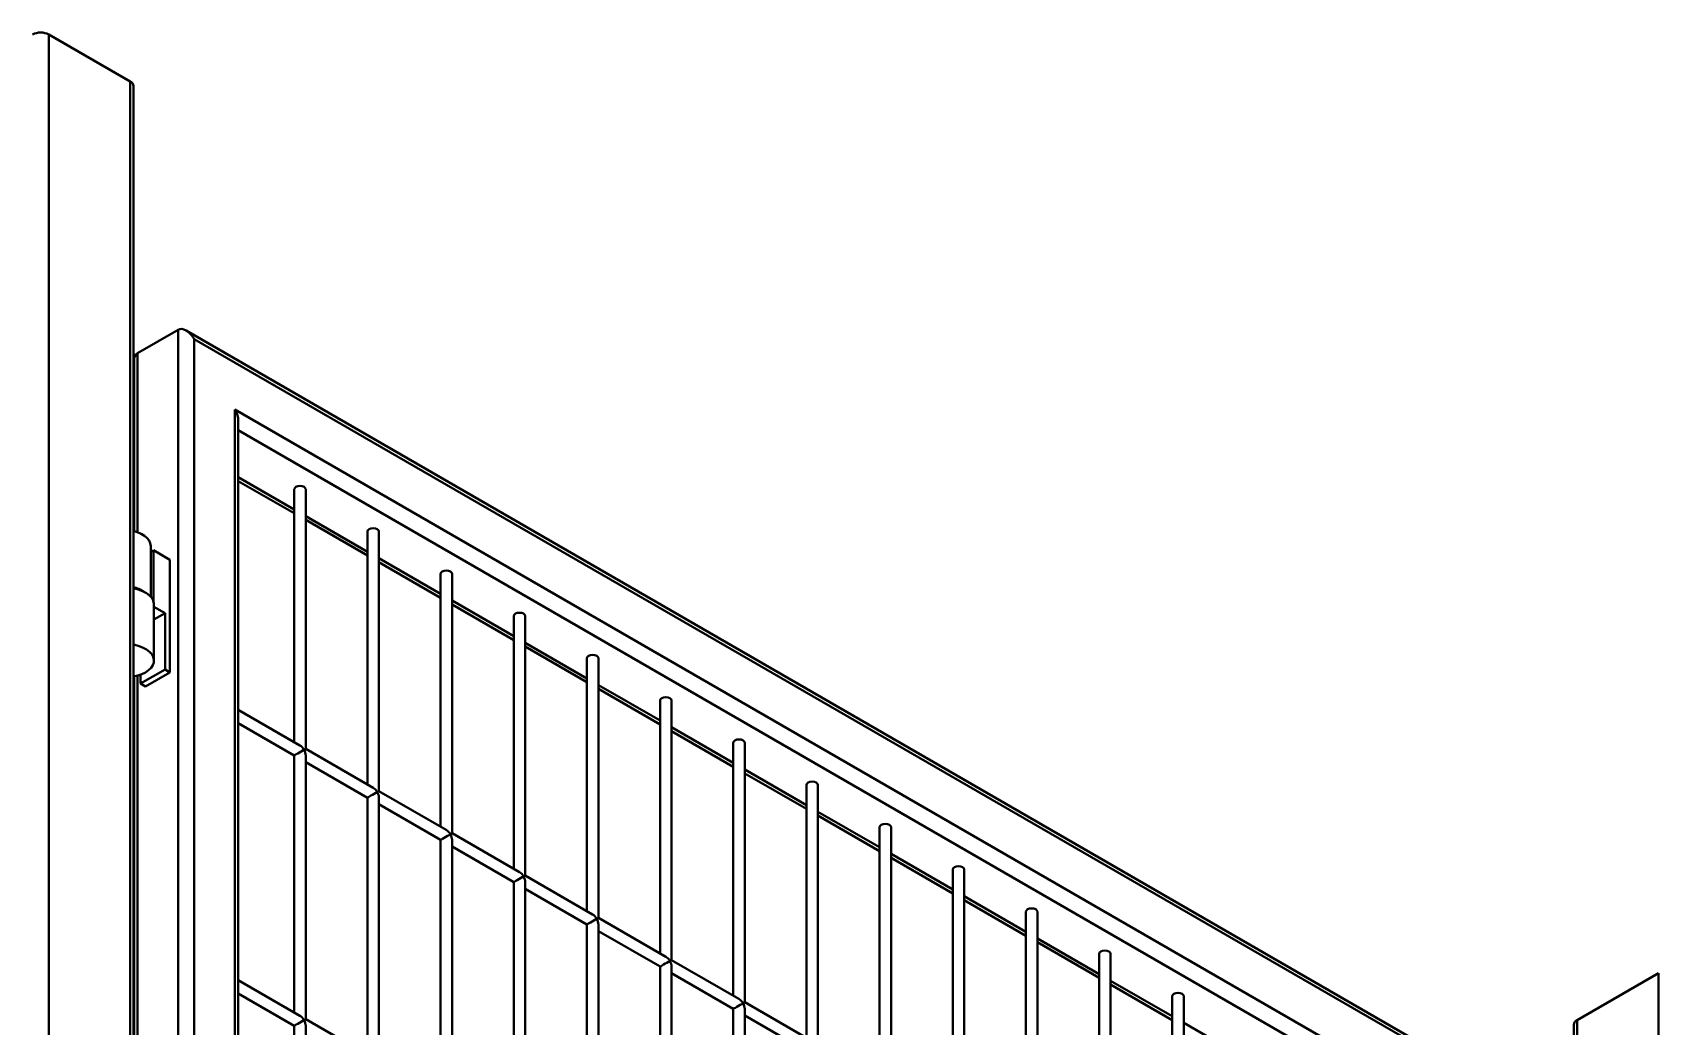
# Model space of a CAD drawing. Header units: millimetres. Extents: x 0 to 297, y 0 to 210.
# Drawn here: x 191.3 to 198.37, y 97.23 to 101.55 of the extents above; entities that cross this region are included whole.
import ezdxf

# ---------------------------------------------------------------- set-up
doc = ezdxf.new("R2010")
doc.units = ezdxf.units.MM
doc.layers.add('轮廓实线层', color=7, linetype='Continuous', lineweight=40)

msp = doc.modelspace()

# ---------------------------------------------------------------- linework, layer by layer
at = {"layer": '轮廓实线层', "color": 7, "linetype": 'Continuous', "lineweight": 40}
for p, q in [((191.3699, 101.5394), (191.7235, 101.3353)), ((191.7381, 85.2409), (191.7381, 101.3148)), ((191.9321, 100.2554), (191.7553, 100.1534)), ((191.9321, 85.5577), (191.9321, 100.2554)), ((197.9996, 96.7696), (191.9674, 100.2519)), ((192.0028, 100.2146), (192.0028, 85.5985)), ((197.9849, 96.7612), (192.0028, 100.2146)), ((191.7407, 100.121), (191.7407, 99.3798)), ((192.1796, 99.9084), (197.8081, 96.6591)), ((192.1796, 85.7006), (192.1796, 99.9084)), ((192.1942, 85.7091), (192.1942, 99.8591)), ((192.1942, 99.5973), (192.4374, 99.4569)), ((192.4374, 99.5614), (192.4374, 98.4616)), ((192.4874, 98.4327), (192.4874, 99.5614)), ((192.4874, 99.428), (192.7556, 99.2732)), ((192.7556, 99.3777), (192.7556, 98.2779)), ((192.8056, 98.249), (192.8056, 99.3777)), ((191.8131, 99.0946), (191.8131, 99.3143)), ((191.826, 99.296), (191.8131, 99.2885)), ((191.826, 99.296), (191.826, 99.0714)), ((191.8967, 99.2552), (191.826, 99.296)), ((191.8967, 98.7652), (191.8967, 99.2552)), ((192.8056, 99.2443), (193.0738, 99.0895)), ((193.0738, 99.194), (193.0738, 98.0942)), ((193.1238, 98.0653), (193.1238, 99.194)), ((191.8273, 98.8163), (191.8273, 99.0612)), ((191.8273, 99.0503), (191.8755, 99.0224)), ((191.8755, 99.0224), (191.8273, 98.9946)), ((191.8755, 99.0224), (191.8755, 98.7775)), ((193.1238, 99.0607), (193.392, 98.9058)), ((193.392, 99.0103), (193.392, 97.9105)), ((193.442, 97.8816), (193.442, 99.0103)), ((193.442, 98.877), (193.7102, 98.7221)), ((193.7102, 98.8267), (193.7102, 97.7268)), ((193.7602, 97.6979), (193.7602, 98.8267)), ((191.7407, 98.7476), (191.7407, 87.1317)), ((191.8755, 98.7775), (191.7694, 98.7162)), ((191.7694, 98.7554), (191.7694, 98.7162)), ((191.7694, 98.7162), (191.7907, 98.704)), ((191.8967, 98.7652), (191.7907, 98.704)), ((191.8755, 98.7775), (191.8967, 98.7652)), ((193.7602, 98.6933), (194.0284, 98.5384)), ((194.0284, 98.643), (194.0284, 97.5431)), ((194.0784, 97.5142), (194.0784, 98.643)), ((192.4624, 98.4471), (192.1942, 98.602)), ((192.1942, 98.5442), (192.4374, 98.4038)), ((194.0784, 98.5096), (194.3466, 98.3547)), ((192.7806, 98.2634), (192.4874, 98.4327)), ((194.3466, 98.4593), (194.3466, 97.3594)), ((194.3966, 97.3306), (194.3966, 98.4593)), ((192.4374, 98.4038), (192.4374, 97.2857)), ((192.4874, 97.2569), (192.4874, 98.4038)), ((192.4874, 98.375), (192.7556, 98.2201)), ((194.3966, 98.3259), (194.6648, 98.1711)), ((192.7556, 98.2201), (192.7556, 97.1021)), ((193.0988, 98.0798), (192.8056, 98.249)), ((192.8056, 97.0732), (192.8056, 98.2201)), ((194.6648, 98.2756), (194.6648, 97.1757)), ((194.7148, 97.1469), (194.7148, 98.2756)), ((192.8056, 98.1913), (193.0738, 98.0364)), ((194.7148, 98.1422), (194.983, 97.9874)), ((194.983, 98.0919), (194.983, 96.992)), ((195.033, 96.9632), (195.033, 98.0919)), ((193.0738, 98.0364), (193.0738, 96.9184)), ((193.417, 97.8961), (193.1238, 98.0653)), ((193.1238, 96.8895), (193.1238, 98.0364)), ((193.1238, 98.0076), (193.392, 97.8528)), ((195.033, 97.9585), (195.3012, 97.8037)), ((193.7352, 97.7124), (193.442, 97.8816)), ((195.3012, 97.9082), (195.3012, 96.8083)), ((195.3512, 96.7795), (195.3512, 97.9082)), ((193.392, 97.8528), (193.392, 96.7347)), ((193.442, 96.7058), (193.442, 97.8528)), ((193.442, 97.8239), (193.7102, 97.6691)), ((195.3512, 97.7748), (195.6194, 97.62)), ((195.6194, 97.7245), (195.6194, 96.6246)), ((195.6694, 96.5958), (195.6694, 97.7245)), ((193.7102, 97.6691), (193.7102, 96.551)), ((194.0534, 97.5287), (193.7602, 97.6979)), ((193.7602, 96.5221), (193.7602, 97.6691)), ((193.7602, 97.6402), (194.0284, 97.4854)), ((195.6694, 97.5911), (195.9376, 97.4363)), ((194.3716, 97.345), (194.0784, 97.5142)), ((195.9376, 97.5408), (195.9376, 96.441)), ((195.9876, 96.4121), (195.9876, 97.5408)), ((194.0284, 97.4854), (194.0284, 96.3673)), ((194.0784, 96.3384), (194.0784, 97.4854)), ((194.0784, 97.4565), (194.3466, 97.3017)), ((198.0167, 97.2532), (198.3703, 97.4573)), ((192.4624, 97.2713), (192.1942, 97.4261)), ((195.9876, 97.4074), (196.2558, 97.2526)), ((192.1942, 97.3684), (192.4374, 97.228)), ((194.3466, 97.3017), (194.3466, 96.1836)), ((194.6898, 97.1613), (194.3966, 97.3306)), ((194.3966, 96.1547), (194.3966, 97.3017)), ((196.2558, 97.3571), (196.2558, 96.2573)), ((196.3058, 96.2284), (196.3058, 97.3571)), ((192.4374, 97.228), (192.4374, 96.1099)), ((192.7806, 97.0876), (192.4874, 97.2569)), ((192.4874, 96.0811), (192.4874, 97.228)), ((194.3966, 97.2728), (194.6648, 97.118)), ((198.0021, 97.2328), (198.0021, 95.7306))]:
    msp.add_line(p, q, dxfattribs=at)
at = {"layer": '轮廓实线层', "color": 8, "linetype": 'Continuous', "lineweight": 40}
for p, q in [((191.3699, 101.5394), (191.3699, 85.4535)), ((191.7235, 85.2494), (191.7235, 101.3353)), ((191.7553, 100.1534), (191.7553, 99.3752)), ((197.7374, 96.6183), (192.1942, 99.8183)), ((192.1942, 99.6142), (192.4374, 99.4738)), ((192.4874, 99.4449), (192.7556, 99.2901)), ((192.8056, 99.2612), (193.0738, 99.1064)), ((193.1238, 99.0776), (193.392, 98.9227)), ((193.442, 98.8939), (193.7102, 98.739)), ((191.7553, 98.7509), (191.7553, 87.1271)), ((193.7602, 98.7102), (194.0284, 98.5553)), ((194.0784, 98.5265), (194.3466, 98.3717)), ((194.3966, 98.3428), (194.6648, 98.188)), ((194.7148, 98.1591), (194.983, 98.0043)), ((195.033, 97.9754), (195.3012, 97.8206)), ((195.3512, 97.7917), (195.6194, 97.6369)), ((195.6694, 97.608), (195.9376, 97.4532)), ((198.3703, 81.3714), (198.3703, 97.4573)), ((195.9876, 97.4243), (196.2558, 97.2695)), ((196.3058, 97.2406), (196.574, 97.0858)), ((198.0167, 97.2532), (198.0167, 95.7222))]:
    msp.add_line(p, q, dxfattribs=at)
at = {"layer": '轮廓实线层', "color": 7, "linetype": 'Continuous', "lineweight": 40, "flags": 128}
for points in [[(192.4874, 99.5614), (192.4855, 99.5669), (192.4801, 99.5716), (192.472, 99.5748), (192.4624, 99.5759), (192.4528, 99.5748), (192.4447, 99.5716), (192.4393, 99.5669), (192.4374, 99.5614)], [(191.7381, 99.3805), (191.7545, 99.3755), (191.7713, 99.3682), (191.7857, 99.3594), (191.7974, 99.3494), (191.806, 99.3383), (191.8113, 99.3266), (191.8131, 99.3145), (191.8131, 99.3143)], [(192.8056, 99.3777), (192.8037, 99.3833), (192.7983, 99.3879), (192.7902, 99.3911), (192.7806, 99.3922), (192.771, 99.3911), (192.7629, 99.3879), (192.7575, 99.3833), (192.7556, 99.3777)], [(193.1238, 99.194), (193.1219, 99.1996), (193.1165, 99.2042), (193.1084, 99.2074), (193.0988, 99.2085), (193.0892, 99.2074), (193.0811, 99.2042), (193.0757, 99.1996), (193.0738, 99.194)], [(191.7381, 99.1303), (191.7438, 99.1293), (191.763, 99.1243), (191.7804, 99.1176), (191.7956, 99.1092), (191.8082, 99.0995), (191.8178, 99.0887), (191.8242, 99.0772), (191.8271, 99.0652), (191.8273, 99.0612)], [(193.442, 99.0103), (193.4401, 99.0159), (193.4347, 99.0206), (193.4266, 99.0237), (193.417, 99.0248), (193.4074, 99.0237), (193.3993, 99.0206), (193.3939, 99.0159), (193.392, 99.0103)], [(191.7381, 98.8854), (191.7438, 98.8843), (191.763, 98.8793), (191.7804, 98.8726), (191.7956, 98.8642), (191.8082, 98.8546), (191.8178, 98.8438), (191.8242, 98.8322), (191.8271, 98.8202), (191.8265, 98.8081), (191.8224, 98.7962), (191.8149, 98.7849), (191.8042, 98.7745), (191.7907, 98.7652), (191.7746, 98.7574), (191.7565, 98.7513), (191.7381, 98.7471)], [(193.7602, 98.8267), (193.7583, 98.8322), (193.7529, 98.8369), (193.7448, 98.84), (193.7352, 98.8411), (193.7256, 98.84), (193.7175, 98.8369), (193.7121, 98.8322), (193.7102, 98.8267)], [(194.0784, 98.643), (194.0765, 98.6485), (194.0711, 98.6532), (194.063, 98.6563), (194.0534, 98.6574), (194.0438, 98.6563), (194.0357, 98.6532), (194.0303, 98.6485), (194.0284, 98.643)], [(194.3966, 98.4593), (194.3947, 98.4648), (194.3893, 98.4695), (194.3812, 98.4726), (194.3716, 98.4737), (194.362, 98.4726), (194.3539, 98.4695), (194.3485, 98.4648), (194.3466, 98.4593)], [(194.7148, 98.2756), (194.7129, 98.2811), (194.7075, 98.2858), (194.6994, 98.2889), (194.6898, 98.29), (194.6802, 98.2889), (194.6721, 98.2858), (194.6667, 98.2811), (194.6648, 98.2756)], [(195.033, 98.0919), (195.0311, 98.0974), (195.0257, 98.1021), (195.0176, 98.1052), (195.008, 98.1063), (194.9984, 98.1052), (194.9903, 98.1021), (194.9849, 98.0974), (194.983, 98.0919)], [(195.3512, 97.9082), (195.3493, 97.9137), (195.3439, 97.9184), (195.3358, 97.9215), (195.3262, 97.9226), (195.3166, 97.9215), (195.3085, 97.9184), (195.3031, 97.9137), (195.3012, 97.9082)], [(195.6694, 97.7245), (195.6675, 97.73), (195.6621, 97.7347), (195.654, 97.7378), (195.6444, 97.7389), (195.6348, 97.7378), (195.6267, 97.7347), (195.6213, 97.73), (195.6194, 97.7245)], [(195.9876, 97.5408), (195.9857, 97.5463), (195.9803, 97.551), (195.9722, 97.5541), (195.9626, 97.5552), (195.953, 97.5541), (195.9449, 97.551), (195.9395, 97.5463), (195.9376, 97.5408)], [(196.3058, 97.3571), (196.3039, 97.3626), (196.2985, 97.3673), (196.2904, 97.3705), (196.2808, 97.3716), (196.2712, 97.3705), (196.2631, 97.3673), (196.2577, 97.3626), (196.2558, 97.3571)]]:
    msp.add_lwpolyline(points, dxfattribs=at)
at = {"layer": '轮廓实线层', "color": 7, "linetype": 'Continuous', "lineweight": 40}
for centre, radius, start, end in [((191.3346, 101.4711), 0.0768, 62.60945, 117.39139), ((191.7131, 101.3124), 0.0251, 5.68712, 65.63245), ((191.7053, 98.9965), 0.1429, 56.90162, 76.70904), ((198.0271, 97.2303), 0.0251, 114.37332, 174.30284)]:
    msp.add_arc(centre, radius, start, end, dxfattribs=at)
for centre, major_axis, ratio, start_param, end_param in [((191.9674, 100.1942), (-0.0354, 0.0612), 0.577335, 4.712348, 6.283145), ((191.7907, 100.0921), (-0.0354, 0.0612), 0.577335, 6.283145, 7.068543), ((192.1442, 99.888), (-0.0354, 0.0612), 0.577335, 3.92695, 4.712348), ((192.4624, 98.4183), (-0.0177, 0.0306), 0.577335, 4.712348, 5.497828), ((192.4624, 98.4183), (0.025, 0.0144), 0.00007, 5.497747, 6.283145), ((192.4624, 98.4183), (0.025, 0.0144), 0.00007, 3.141552, 5.497747), ((192.4624, 98.4183), (-0.0177, 0.0306), 0.577335, 3.92695, 4.712348), ((192.7806, 98.2346), (0.025, 0.0144), 0.00007, 3.141552, 5.497747), ((192.7806, 98.2346), (-0.0177, 0.0306), 0.577335, 4.712348, 5.497828), ((192.7806, 98.2346), (0.025, 0.0144), 0.00007, 5.497747, 6.283145), ((192.7806, 98.2346), (-0.0177, 0.0306), 0.577335, 3.92695, 4.712348), ((193.0988, 98.0509), (-0.0177, 0.0306), 0.577335, 4.712348, 5.497828), ((193.0988, 98.0509), (0.025, 0.0144), 0.00007, 3.141552, 5.497747), ((193.0988, 98.0509), (0.025, 0.0144), 0.00007, 5.497747, 6.283145), ((193.0988, 98.0509), (-0.0177, 0.0306), 0.577335, 3.92695, 4.712348), ((193.417, 97.8672), (0.025, 0.0144), 0.00007, 3.141552, 5.497747), ((193.417, 97.8672), (-0.0177, 0.0306), 0.577335, 4.712348, 5.497828), ((193.417, 97.8672), (0.025, 0.0144), 0.00007, 5.497747, 6.283145), ((193.417, 97.8672), (-0.0177, 0.0306), 0.577335, 3.92695, 4.712348), ((193.7352, 97.6835), (0.025, 0.0144), 0.00007, 3.141552, 5.497747), ((193.7352, 97.6835), (-0.0177, 0.0306), 0.577335, 4.712348, 5.497828), ((193.7352, 97.6835), (0.025, 0.0144), 0.00007, 5.497747, 6.283145), ((193.7352, 97.6835), (-0.0177, 0.0306), 0.577335, 3.92695, 4.712348), ((194.0534, 97.4998), (-0.0177, 0.0306), 0.577335, 4.712348, 5.497828), ((194.0534, 97.4998), (0.025, 0.0144), 0.00007, 5.497747, 6.283145), ((194.0534, 97.4998), (0.025, 0.0144), 0.00007, 3.141552, 5.497747), ((194.0534, 97.4998), (-0.0177, 0.0306), 0.577335, 3.92695, 4.712348), ((194.3716, 97.3161), (0.025, 0.0144), 0.00007, 3.141552, 5.497747), ((194.3716, 97.3161), (-0.0177, 0.0306), 0.577335, 4.712348, 5.497828), ((194.3716, 97.3161), (0.025, 0.0144), 0.00007, 5.497747, 6.283145), ((194.3716, 97.3161), (-0.0177, 0.0306), 0.577335, 3.92695, 4.712348), ((192.4624, 97.2424), (0.025, 0.0144), 0.00007, 3.141552, 5.497747), ((192.4624, 97.2424), (-0.0177, 0.0306), 0.577335, 4.712348, 5.497828), ((192.4624, 97.2424), (0.025, 0.0144), 0.00007, 5.497747, 6.283145), ((192.4624, 97.2424), (-0.0177, 0.0306), 0.577335, 3.92695, 4.712348)]:
    msp.add_ellipse(centre, major_axis=major_axis, ratio=ratio, start_param=start_param, end_param=end_param, dxfattribs=at)

doc.saveas('drawing.dxf')
